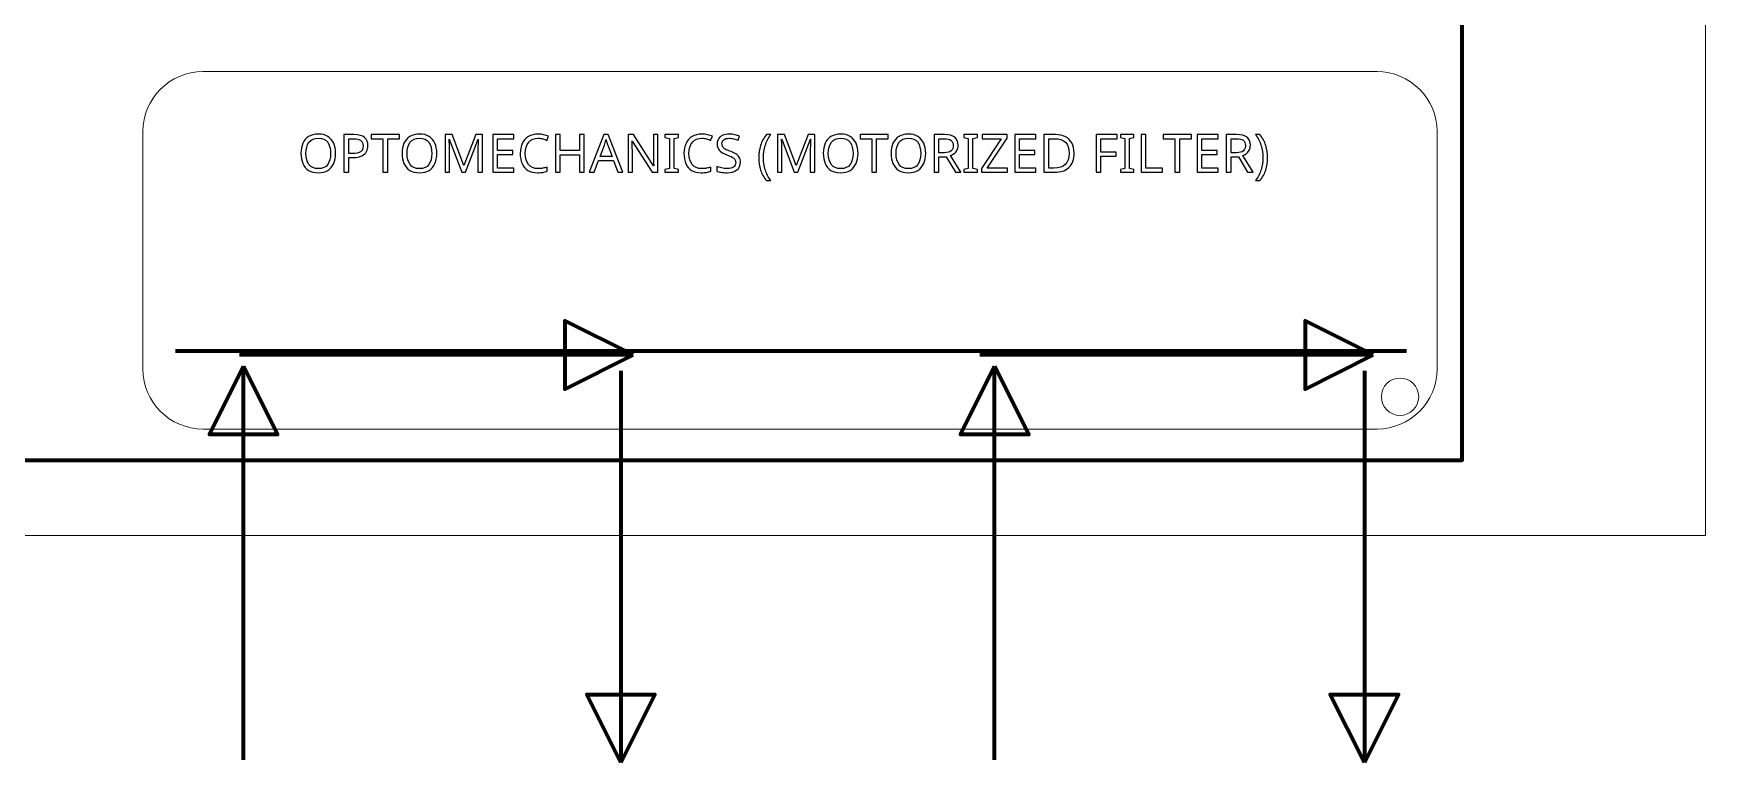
# Model space of a CAD drawing. Header units: inches. Extents: x -6.7 to 20.3, y -5.6 to 12.6.
# Drawn here: x 1.06 to 6.35, y -1.77 to 0.54 of the extents above; entities that cross this region are included whole.
import ezdxf
from ezdxf.lldxf.tags import DXFTag

# ---------------------------------------------------------------- set-up
doc = ezdxf.new("R2010")
doc.units = ezdxf.units.IN
doc.header["$MEASUREMENT"] = 0
doc.layers.add('Layer 1', color=7, linetype='Continuous')
tags = doc.linetypes.add('New Line1', pattern=[1.5, 1, -0.5]).pattern_tags.tags
tags[6:7] = [DXFTag(74, 4), DXFTag(75, 0), DXFTag(340, '0'), DXFTag(46, 1.0), DXFTag(50, 0.0), DXFTag(44, 0.0), DXFTag(45, 0.0)]
tags[4:5] = [DXFTag(74, 4), DXFTag(75, 0), DXFTag(340, '0'), DXFTag(46, 1.0), DXFTag(50, 0.0), DXFTag(44, 0.0), DXFTag(45, 0.0)]

msp = doc.modelspace()

# ---------------------------------------------------------------- linework, layer by layer
at = {"layer": 'Layer 1', "color": 250, "linetype": 'New Line1', "lineweight": 18}
msp.add_lwpolyline([(-6.247, -1.0532), (6.3515, -1.0532), (6.3515, 12.5881), (-6.247, 12.5881), (-6.247, -1.0532)], close=True, dxfattribs=at)
at = {"layer": 'Layer 1', "color": 250, "lineweight": 70}
msp.add_lwpolyline([(-5.4427, -0.8147), (5.5809, -0.8147), (5.5809, 6.6656), (-5.4427, 6.6656), (-5.4427, -0.8147)], close=True, dxfattribs=at)
at = {"layer": 'Layer 1', "color": 250, "lineweight": 18}
msp.add_ellipse((5.384, -0.6139), major_axis=(0, 0.0591), ratio=1, dxfattribs=at)
at = {"layer": 'Layer 1', "color": 144, "lineweight": 9}
for points in [[(5.5809, -0.7163), (5.5809, -0.7163), (5.5809, 7.1162), (5.5809, 7.1162)], [(5.4825, -0.8147), (5.4825, -0.8147), (-6.6871, -0.8147), (-6.6871, -0.8147)]]:
    msp.add_open_spline(points, degree=3, dxfattribs=at)
at = {"layer": 'Layer 1', "color": 145, "lineweight": 18}
msp.add_open_spline([(1.5927, 0.4159), (1.5927, 0.4159), (5.3113, 0.4159), (5.3113, 0.4159), (5.4158, 0.4159), (5.5013, 0.3303), (5.5013, 0.2258), (5.5013, 0.2258), (5.5013, -0.5261), (5.5013, -0.5261), (5.5013, -0.6306), (5.4158, -0.7161), (5.3113, -0.7161), (5.3113, -0.7161), (1.5927, -0.7161), (1.5927, -0.7161), (1.4882, -0.7161), (1.4027, -0.6306), (1.4027, -0.5261), (1.4027, -0.5261), (1.4027, 0.2258), (1.4027, 0.2258), (1.4027, 0.3303), (1.4882, 0.4159), (1.5927, 0.4159)], degree=3, knots=[0, 0, 0, 0, 0.125, 0.125, 0.125, 0.25, 0.25, 0.25, 0.375, 0.375, 0.375, 0.5, 0.5, 0.5, 0.625, 0.625, 0.625, 0.75, 0.75, 0.75, 0.875, 0.875, 0.875, 1, 1, 1, 1], dxfattribs=at)
at = {"layer": 'Layer 1', "color": 250}
for points, knots in [([(2.0133, 0.1569), (2.0133, 0.1446), (2.0113, 0.1338), (2.0071, 0.1247), (2.0029, 0.1155), (1.9968, 0.1083), (1.9887, 0.1032), (1.9806, 0.0981), (1.9705, 0.0956), (1.9585, 0.0956), (1.9462, 0.0956), (1.9359, 0.0981), (1.9278, 0.1032), (1.9196, 0.1083), (1.9135, 0.1155), (1.9095, 0.1247), (1.9055, 0.134), (1.9035, 0.1447), (1.9035, 0.1571), (1.9035, 0.1693), (1.9055, 0.18), (1.9095, 0.1891), (1.9135, 0.1982), (1.9196, 0.2053), (1.9278, 0.2104), (1.9359, 0.2155), (1.9462, 0.2181), (1.9587, 0.2181), (1.9706, 0.2181), (1.9806, 0.2155), (1.9887, 0.2105), (1.9968, 0.2054), (2.0029, 0.1983), (2.0071, 0.1892), (2.0113, 0.18), (2.0133, 0.1692), (2.0133, 0.1569)], [0, 0, 0, 0, 0.083333, 0.083333, 0.083333, 0.166667, 0.166667, 0.166667, 0.25, 0.25, 0.25, 0.333333, 0.333333, 0.333333, 0.416667, 0.416667, 0.416667, 0.5, 0.5, 0.5, 0.583333, 0.583333, 0.583333, 0.666667, 0.666667, 0.666667, 0.75, 0.75, 0.75, 0.833333, 0.833333, 0.833333, 0.916667, 0.916667, 0.916667, 1, 1, 1, 1]), ([(2.0712, 0.2162), (2.0867, 0.2162), (2.0981, 0.2132), (2.1052, 0.2071), (2.1123, 0.201), (2.1158, 0.1923), (2.1158, 0.1812), (2.1158, 0.1747), (2.1144, 0.1685), (2.1114, 0.1628), (2.1085, 0.1571), (2.1035, 0.1525), (2.0966, 0.1489), (2.0896, 0.1453), (2.0802, 0.1436), (2.0683, 0.1436), (2.0683, 0.1436), (2.0547, 0.1436), (2.0547, 0.1436), (2.0547, 0.1436), (2.0547, 0.0972), (2.0547, 0.0972), (2.0547, 0.0972), (2.0397, 0.0972), (2.0397, 0.0972), (2.0397, 0.0972), (2.0397, 0.2162), (2.0397, 0.2162), (2.0397, 0.2162), (2.0712, 0.2162), (2.0712, 0.2162)], [0, 0, 0, 0, 0.1, 0.1, 0.1, 0.2, 0.2, 0.2, 0.3, 0.3, 0.3, 0.4, 0.4, 0.4, 0.5, 0.5, 0.5, 0.6, 0.6, 0.6, 0.7, 0.7, 0.7, 0.8, 0.8, 0.8, 0.9, 0.9, 0.9, 1, 1, 1, 1]), ([(2.1782, 0.0972), (2.1782, 0.0972), (2.1632, 0.0972), (2.1632, 0.0972), (2.1632, 0.0972), (2.1632, 0.2031), (2.1632, 0.2031), (2.1632, 0.2031), (2.126, 0.2031), (2.126, 0.2031), (2.126, 0.2031), (2.126, 0.2162), (2.126, 0.2162), (2.126, 0.2162), (2.2152, 0.2162), (2.2152, 0.2162), (2.2152, 0.2162), (2.2152, 0.2031), (2.2152, 0.2031), (2.2152, 0.2031), (2.1782, 0.2031), (2.1782, 0.2031), (2.1782, 0.2031), (2.1782, 0.0972), (2.1782, 0.0972)], [0, 0, 0, 0, 0.125, 0.125, 0.125, 0.25, 0.25, 0.25, 0.375, 0.375, 0.375, 0.5, 0.5, 0.5, 0.625, 0.625, 0.625, 0.75, 0.75, 0.75, 0.875, 0.875, 0.875, 1, 1, 1, 1]), ([(2.3337, 0.1569), (2.3337, 0.1446), (2.3316, 0.1338), (2.3274, 0.1247), (2.3233, 0.1155), (2.3171, 0.1083), (2.309, 0.1032), (2.3009, 0.0981), (2.2908, 0.0956), (2.2788, 0.0956), (2.2665, 0.0956), (2.2563, 0.0981), (2.2481, 0.1032), (2.2399, 0.1083), (2.2338, 0.1155), (2.2298, 0.1247), (2.2258, 0.134), (2.2238, 0.1447), (2.2238, 0.1571), (2.2238, 0.1693), (2.2258, 0.18), (2.2298, 0.1891), (2.2338, 0.1982), (2.2399, 0.2053), (2.2481, 0.2104), (2.2563, 0.2155), (2.2666, 0.2181), (2.279, 0.2181), (2.2909, 0.2181), (2.3009, 0.2155), (2.309, 0.2105), (2.3171, 0.2054), (2.3233, 0.1983), (2.3274, 0.1892), (2.3316, 0.18), (2.3337, 0.1692), (2.3337, 0.1569)], [0, 0, 0, 0, 0.083333, 0.083333, 0.083333, 0.166667, 0.166667, 0.166667, 0.25, 0.25, 0.25, 0.333333, 0.333333, 0.333333, 0.416667, 0.416667, 0.416667, 0.5, 0.5, 0.5, 0.583333, 0.583333, 0.583333, 0.666667, 0.666667, 0.666667, 0.75, 0.75, 0.75, 0.833333, 0.833333, 0.833333, 0.916667, 0.916667, 0.916667, 1, 1, 1, 1]), ([(2.4125, 0.0972), (2.4125, 0.0972), (2.3733, 0.2016), (2.3733, 0.2016), (2.3733, 0.2016), (2.3727, 0.2016), (2.3727, 0.2016), (2.373, 0.1981), (2.3733, 0.1935), (2.3735, 0.1877), (2.3737, 0.1818), (2.3738, 0.1757), (2.3738, 0.1694), (2.3738, 0.1694), (2.3738, 0.0972), (2.3738, 0.0972), (2.3738, 0.0972), (2.36, 0.0972), (2.36, 0.0972), (2.36, 0.0972), (2.36, 0.2162), (2.36, 0.2162), (2.36, 0.2162), (2.3822, 0.2162), (2.3822, 0.2162), (2.3822, 0.2162), (2.4188, 0.1187), (2.4188, 0.1187), (2.4188, 0.1187), (2.4195, 0.1187), (2.4195, 0.1187), (2.4195, 0.1187), (2.4568, 0.2162), (2.4568, 0.2162), (2.4568, 0.2162), (2.4788, 0.2162), (2.4788, 0.2162), (2.4788, 0.2162), (2.4788, 0.0972), (2.4788, 0.0972), (2.4788, 0.0972), (2.464, 0.0972), (2.464, 0.0972), (2.464, 0.0972), (2.464, 0.1704), (2.464, 0.1704), (2.464, 0.1762), (2.4641, 0.1819), (2.4644, 0.1876), (2.4647, 0.1932), (2.4649, 0.1978), (2.4652, 0.2014), (2.4652, 0.2014), (2.4645, 0.2014), (2.4645, 0.2014), (2.4645, 0.2014), (2.4248, 0.0972), (2.4248, 0.0972), (2.4248, 0.0972), (2.4125, 0.0972), (2.4125, 0.0972)], [0, 0, 0, 0, 0.05, 0.05, 0.05, 0.1, 0.1, 0.1, 0.15, 0.15, 0.15, 0.2, 0.2, 0.2, 0.25, 0.25, 0.25, 0.3, 0.3, 0.3, 0.35, 0.35, 0.35, 0.4, 0.4, 0.4, 0.45, 0.45, 0.45, 0.5, 0.5, 0.5, 0.55, 0.55, 0.55, 0.6, 0.6, 0.6, 0.65, 0.65, 0.65, 0.7, 0.7, 0.7, 0.75, 0.75, 0.75, 0.8, 0.8, 0.8, 0.85, 0.85, 0.85, 0.9, 0.9, 0.9, 0.95, 0.95, 0.95, 1, 1, 1, 1]), ([(2.5777, 0.0972), (2.5777, 0.0972), (2.5112, 0.0972), (2.5112, 0.0972), (2.5112, 0.0972), (2.5112, 0.2162), (2.5112, 0.2162), (2.5112, 0.2162), (2.5777, 0.2162), (2.5777, 0.2162), (2.5777, 0.2162), (2.5777, 0.2031), (2.5777, 0.2031), (2.5777, 0.2031), (2.5262, 0.2031), (2.5262, 0.2031), (2.5262, 0.2031), (2.5262, 0.1659), (2.5262, 0.1659), (2.5262, 0.1659), (2.5747, 0.1659), (2.5747, 0.1659), (2.5747, 0.1659), (2.5747, 0.1529), (2.5747, 0.1529), (2.5747, 0.1529), (2.5262, 0.1529), (2.5262, 0.1529), (2.5262, 0.1529), (2.5262, 0.1104), (2.5262, 0.1104), (2.5262, 0.1104), (2.5777, 0.1104), (2.5777, 0.1104), (2.5777, 0.1104), (2.5777, 0.0972), (2.5777, 0.0972)], [0, 0, 0, 0, 0.083333, 0.083333, 0.083333, 0.166667, 0.166667, 0.166667, 0.25, 0.25, 0.25, 0.333333, 0.333333, 0.333333, 0.416667, 0.416667, 0.416667, 0.5, 0.5, 0.5, 0.583333, 0.583333, 0.583333, 0.666667, 0.666667, 0.666667, 0.75, 0.75, 0.75, 0.833333, 0.833333, 0.833333, 0.916667, 0.916667, 0.916667, 1, 1, 1, 1]), ([(2.6548, 0.2047), (2.6421, 0.2047), (2.632, 0.2005), (2.6247, 0.1919), (2.6173, 0.1833), (2.6137, 0.1716), (2.6137, 0.1567), (2.6137, 0.142), (2.6171, 0.1303), (2.6239, 0.1217), (2.6308, 0.113), (2.641, 0.1087), (2.6547, 0.1087), (2.6599, 0.1087), (2.6648, 0.1092), (2.6695, 0.1101), (2.6742, 0.111), (2.6787, 0.1121), (2.6832, 0.1134), (2.6832, 0.1134), (2.6832, 0.1004), (2.6832, 0.1004), (2.6787, 0.0987), (2.6741, 0.0975), (2.6694, 0.0967), (2.6647, 0.096), (2.6591, 0.0956), (2.6525, 0.0956), (2.6404, 0.0956), (2.6303, 0.0981), (2.6222, 0.1031), (2.6141, 0.1081), (2.608, 0.1152), (2.6039, 0.1244), (2.5999, 0.1336), (2.5978, 0.1445), (2.5978, 0.1569), (2.5978, 0.1689), (2.6, 0.1795), (2.6044, 0.1887), (2.6088, 0.1978), (2.6153, 0.205), (2.6238, 0.2102), (2.6324, 0.2153), (2.6428, 0.2179), (2.655, 0.2179), (2.6676, 0.2179), (2.6785, 0.2156), (2.6878, 0.2109), (2.6878, 0.2109), (2.6818, 0.1982), (2.6818, 0.1982), (2.6782, 0.1999), (2.6741, 0.2014), (2.6696, 0.2027), (2.6651, 0.2041), (2.6602, 0.2047), (2.6548, 0.2047)], [0, 0, 0, 0, 0.052632, 0.052632, 0.052632, 0.105263, 0.105263, 0.105263, 0.157895, 0.157895, 0.157895, 0.210526, 0.210526, 0.210526, 0.263158, 0.263158, 0.263158, 0.315789, 0.315789, 0.315789, 0.368421, 0.368421, 0.368421, 0.421053, 0.421053, 0.421053, 0.473684, 0.473684, 0.473684, 0.526316, 0.526316, 0.526316, 0.578947, 0.578947, 0.578947, 0.631579, 0.631579, 0.631579, 0.684211, 0.684211, 0.684211, 0.736842, 0.736842, 0.736842, 0.789474, 0.789474, 0.789474, 0.842105, 0.842105, 0.842105, 0.894737, 0.894737, 0.894737, 0.947368, 0.947368, 0.947368, 1, 1, 1, 1]), ([(2.8002, 0.0972), (2.8002, 0.0972), (2.7852, 0.0972), (2.7852, 0.0972), (2.7852, 0.0972), (2.7852, 0.1527), (2.7852, 0.1527), (2.7852, 0.1527), (2.7242, 0.1527), (2.7242, 0.1527), (2.7242, 0.1527), (2.7242, 0.0972), (2.7242, 0.0972), (2.7242, 0.0972), (2.7092, 0.0972), (2.7092, 0.0972), (2.7092, 0.0972), (2.7092, 0.2162), (2.7092, 0.2162), (2.7092, 0.2162), (2.7242, 0.2162), (2.7242, 0.2162), (2.7242, 0.2162), (2.7242, 0.1659), (2.7242, 0.1659), (2.7242, 0.1659), (2.7852, 0.1659), (2.7852, 0.1659), (2.7852, 0.1659), (2.7852, 0.2162), (2.7852, 0.2162), (2.7852, 0.2162), (2.8002, 0.2162), (2.8002, 0.2162), (2.8002, 0.2162), (2.8002, 0.0972), (2.8002, 0.0972)], [0, 0, 0, 0, 0.083333, 0.083333, 0.083333, 0.166667, 0.166667, 0.166667, 0.25, 0.25, 0.25, 0.333333, 0.333333, 0.333333, 0.416667, 0.416667, 0.416667, 0.5, 0.5, 0.5, 0.583333, 0.583333, 0.583333, 0.666667, 0.666667, 0.666667, 0.75, 0.75, 0.75, 0.833333, 0.833333, 0.833333, 0.916667, 0.916667, 0.916667, 1, 1, 1, 1]), ([(2.9073, 0.0972), (2.9073, 0.0972), (2.893, 0.1341), (2.893, 0.1341), (2.893, 0.1341), (2.8458, 0.1341), (2.8458, 0.1341), (2.8458, 0.1341), (2.8317, 0.0972), (2.8317, 0.0972), (2.8317, 0.0972), (2.8165, 0.0972), (2.8165, 0.0972), (2.8165, 0.0972), (2.863, 0.2167), (2.863, 0.2167), (2.863, 0.2167), (2.8765, 0.2167), (2.8765, 0.2167), (2.8765, 0.2167), (2.9228, 0.0972), (2.9228, 0.0972), (2.9228, 0.0972), (2.9073, 0.0972), (2.9073, 0.0972)], [0, 0, 0, 0, 0.125, 0.125, 0.125, 0.25, 0.25, 0.25, 0.375, 0.375, 0.375, 0.5, 0.5, 0.5, 0.625, 0.625, 0.625, 0.75, 0.75, 0.75, 0.875, 0.875, 0.875, 1, 1, 1, 1]), ([(3.0335, 0.0972), (3.0335, 0.0972), (3.016, 0.0972), (3.016, 0.0972), (3.016, 0.0972), (2.9523, 0.1961), (2.9523, 0.1961), (2.9523, 0.1961), (2.9517, 0.1961), (2.9517, 0.1961), (2.9519, 0.1922), (2.9522, 0.1873), (2.9525, 0.1816), (2.9528, 0.1758), (2.953, 0.1698), (2.953, 0.1637), (2.953, 0.1637), (2.953, 0.0972), (2.953, 0.0972), (2.953, 0.0972), (2.9392, 0.0972), (2.9392, 0.0972), (2.9392, 0.0972), (2.9392, 0.2162), (2.9392, 0.2162), (2.9392, 0.2162), (2.9565, 0.2162), (2.9565, 0.2162), (2.9565, 0.2162), (3.02, 0.1177), (3.02, 0.1177), (3.02, 0.1177), (3.0207, 0.1177), (3.0207, 0.1177), (3.0206, 0.1195), (3.0204, 0.1222), (3.0202, 0.1257), (3.0201, 0.1293), (3.0199, 0.1332), (3.0197, 0.1374), (3.0196, 0.1416), (3.0195, 0.1455), (3.0195, 0.1491), (3.0195, 0.1491), (3.0195, 0.2162), (3.0195, 0.2162), (3.0195, 0.2162), (3.0335, 0.2162), (3.0335, 0.2162), (3.0335, 0.2162), (3.0335, 0.0972), (3.0335, 0.0972)], [0, 0, 0, 0, 0.058824, 0.058824, 0.058824, 0.117647, 0.117647, 0.117647, 0.176471, 0.176471, 0.176471, 0.235294, 0.235294, 0.235294, 0.294118, 0.294118, 0.294118, 0.352941, 0.352941, 0.352941, 0.411765, 0.411765, 0.411765, 0.470588, 0.470588, 0.470588, 0.529412, 0.529412, 0.529412, 0.588235, 0.588235, 0.588235, 0.647059, 0.647059, 0.647059, 0.705882, 0.705882, 0.705882, 0.764706, 0.764706, 0.764706, 0.823529, 0.823529, 0.823529, 0.882353, 0.882353, 0.882353, 0.941176, 0.941176, 0.941176, 1, 1, 1, 1]), ([(3.0993, 0.0972), (3.0993, 0.0972), (3.0563, 0.0972), (3.0563, 0.0972), (3.0563, 0.0972), (3.0563, 0.1059), (3.0563, 0.1059), (3.0563, 0.1059), (3.0703, 0.1091), (3.0703, 0.1091), (3.0703, 0.1091), (3.0703, 0.2042), (3.0703, 0.2042), (3.0703, 0.2042), (3.0563, 0.2076), (3.0563, 0.2076), (3.0563, 0.2076), (3.0563, 0.2162), (3.0563, 0.2162), (3.0563, 0.2162), (3.0993, 0.2162), (3.0993, 0.2162), (3.0993, 0.2162), (3.0993, 0.2076), (3.0993, 0.2076), (3.0993, 0.2076), (3.0853, 0.2042), (3.0853, 0.2042), (3.0853, 0.2042), (3.0853, 0.1091), (3.0853, 0.1091), (3.0853, 0.1091), (3.0993, 0.1059), (3.0993, 0.1059), (3.0993, 0.1059), (3.0993, 0.0972), (3.0993, 0.0972)], [0, 0, 0, 0, 0.083333, 0.083333, 0.083333, 0.166667, 0.166667, 0.166667, 0.25, 0.25, 0.25, 0.333333, 0.333333, 0.333333, 0.416667, 0.416667, 0.416667, 0.5, 0.5, 0.5, 0.583333, 0.583333, 0.583333, 0.666667, 0.666667, 0.666667, 0.75, 0.75, 0.75, 0.833333, 0.833333, 0.833333, 0.916667, 0.916667, 0.916667, 1, 1, 1, 1]), ([(3.1733, 0.2047), (3.1606, 0.2047), (3.1505, 0.2005), (3.1432, 0.1919), (3.1358, 0.1833), (3.1322, 0.1716), (3.1322, 0.1567), (3.1322, 0.142), (3.1356, 0.1303), (3.1424, 0.1217), (3.1492, 0.113), (3.1595, 0.1087), (3.1732, 0.1087), (3.1784, 0.1087), (3.1833, 0.1092), (3.188, 0.1101), (3.1927, 0.111), (3.1972, 0.1121), (3.2017, 0.1134), (3.2017, 0.1134), (3.2017, 0.1004), (3.2017, 0.1004), (3.1972, 0.0987), (3.1926, 0.0975), (3.1879, 0.0967), (3.1832, 0.096), (3.1776, 0.0956), (3.171, 0.0956), (3.1589, 0.0956), (3.1488, 0.0981), (3.1407, 0.1031), (3.1326, 0.1081), (3.1265, 0.1152), (3.1224, 0.1244), (3.1184, 0.1336), (3.1163, 0.1445), (3.1163, 0.1569), (3.1163, 0.1689), (3.1185, 0.1795), (3.1229, 0.1887), (3.1273, 0.1978), (3.1338, 0.205), (3.1423, 0.2102), (3.1509, 0.2153), (3.1613, 0.2179), (3.1735, 0.2179), (3.1861, 0.2179), (3.197, 0.2156), (3.2063, 0.2109), (3.2063, 0.2109), (3.2003, 0.1982), (3.2003, 0.1982), (3.1967, 0.1999), (3.1926, 0.2014), (3.1881, 0.2027), (3.1836, 0.2041), (3.1787, 0.2047), (3.1733, 0.2047)], [0, 0, 0, 0, 0.052632, 0.052632, 0.052632, 0.105263, 0.105263, 0.105263, 0.157895, 0.157895, 0.157895, 0.210526, 0.210526, 0.210526, 0.263158, 0.263158, 0.263158, 0.315789, 0.315789, 0.315789, 0.368421, 0.368421, 0.368421, 0.421053, 0.421053, 0.421053, 0.473684, 0.473684, 0.473684, 0.526316, 0.526316, 0.526316, 0.578947, 0.578947, 0.578947, 0.631579, 0.631579, 0.631579, 0.684211, 0.684211, 0.684211, 0.736842, 0.736842, 0.736842, 0.789474, 0.789474, 0.789474, 0.842105, 0.842105, 0.842105, 0.894737, 0.894737, 0.894737, 0.947368, 0.947368, 0.947368, 1, 1, 1, 1]), ([(3.2952, 0.1291), (3.2952, 0.1185), (3.2913, 0.1103), (3.2837, 0.1044), (3.276, 0.0985), (3.2657, 0.0956), (3.2527, 0.0956), (3.246, 0.0956), (3.2398, 0.0961), (3.2342, 0.0971), (3.2285, 0.0981), (3.2238, 0.0995), (3.22, 0.1012), (3.22, 0.1012), (3.22, 0.1156), (3.22, 0.1156), (3.224, 0.1138), (3.229, 0.1122), (3.2349, 0.1107), (3.2409, 0.1093), (3.247, 0.1086), (3.2533, 0.1086), (3.2622, 0.1086), (3.2689, 0.1103), (3.2734, 0.1137), (3.2779, 0.1172), (3.2802, 0.1218), (3.2802, 0.1277), (3.2802, 0.1316), (3.2793, 0.1349), (3.2777, 0.1376), (3.276, 0.1402), (3.2731, 0.1427), (3.2691, 0.145), (3.265, 0.1473), (3.2594, 0.1497), (3.2522, 0.1522), (3.2421, 0.1559), (3.2344, 0.1604), (3.2292, 0.1657), (3.2241, 0.1711), (3.2215, 0.1783), (3.2215, 0.1876), (3.2215, 0.1939), (3.2231, 0.1993), (3.2263, 0.2038), (3.2296, 0.2083), (3.234, 0.2118), (3.2397, 0.2142), (3.2455, 0.2167), (3.2521, 0.2179), (3.2595, 0.2179), (3.2661, 0.2179), (3.2721, 0.2173), (3.2775, 0.2161), (3.2829, 0.2148), (3.2879, 0.2132), (3.2923, 0.2112), (3.2923, 0.2112), (3.2877, 0.1984), (3.2877, 0.1984), (3.2836, 0.2002), (3.2791, 0.2017), (3.2742, 0.2029), (3.2694, 0.2041), (3.2644, 0.2047), (3.2592, 0.2047), (3.2517, 0.2047), (3.2461, 0.2032), (3.2423, 0.2), (3.2386, 0.1968), (3.2367, 0.1926), (3.2367, 0.1874), (3.2367, 0.1834), (3.2375, 0.1801), (3.2392, 0.1774), (3.2408, 0.1747), (3.2436, 0.1723), (3.2473, 0.1702), (3.2511, 0.1681), (3.2562, 0.1658), (3.2627, 0.1634), (3.2697, 0.1608), (3.2756, 0.1581), (3.2804, 0.1552), (3.2852, 0.1522), (3.2889, 0.1487), (3.2914, 0.1446), (3.2939, 0.1405), (3.2952, 0.1353), (3.2952, 0.1291)], [0, 0, 0, 0, 0.033333, 0.033333, 0.033333, 0.066667, 0.066667, 0.066667, 0.1, 0.1, 0.1, 0.133333, 0.133333, 0.133333, 0.166667, 0.166667, 0.166667, 0.2, 0.2, 0.2, 0.233333, 0.233333, 0.233333, 0.266667, 0.266667, 0.266667, 0.3, 0.3, 0.3, 0.333333, 0.333333, 0.333333, 0.366667, 0.366667, 0.366667, 0.4, 0.4, 0.4, 0.433333, 0.433333, 0.433333, 0.466667, 0.466667, 0.466667, 0.5, 0.5, 0.5, 0.533333, 0.533333, 0.533333, 0.566667, 0.566667, 0.566667, 0.6, 0.6, 0.6, 0.633333, 0.633333, 0.633333, 0.666667, 0.666667, 0.666667, 0.7, 0.7, 0.7, 0.733333, 0.733333, 0.733333, 0.766667, 0.766667, 0.766667, 0.8, 0.8, 0.8, 0.833333, 0.833333, 0.833333, 0.866667, 0.866667, 0.866667, 0.9, 0.9, 0.9, 0.933333, 0.933333, 0.933333, 0.966667, 0.966667, 0.966667, 1, 1, 1, 1]), ([(3.353, 0.1429), (3.353, 0.1565), (3.355, 0.1695), (3.3589, 0.1822), (3.3629, 0.1948), (3.3691, 0.2061), (3.3775, 0.2162), (3.3775, 0.2162), (3.3913, 0.2162), (3.3913, 0.2162), (3.3836, 0.2058), (3.3777, 0.1943), (3.3737, 0.1817), (3.3698, 0.1692), (3.3678, 0.1563), (3.3678, 0.1431), (3.3678, 0.1302), (3.3698, 0.1175), (3.3737, 0.1052), (3.3777, 0.0928), (3.3835, 0.0813), (3.3912, 0.0709), (3.3912, 0.0709), (3.3775, 0.0709), (3.3775, 0.0709), (3.3691, 0.0807), (3.3629, 0.0918), (3.3589, 0.1042), (3.355, 0.1165), (3.353, 0.1295), (3.353, 0.1429)], [0, 0, 0, 0, 0.1, 0.1, 0.1, 0.2, 0.2, 0.2, 0.3, 0.3, 0.3, 0.4, 0.4, 0.4, 0.5, 0.5, 0.5, 0.6, 0.6, 0.6, 0.7, 0.7, 0.7, 0.8, 0.8, 0.8, 0.9, 0.9, 0.9, 1, 1, 1, 1]), ([(3.465, 0.0972), (3.465, 0.0972), (3.4258, 0.2016), (3.4258, 0.2016), (3.4258, 0.2016), (3.4252, 0.2016), (3.4252, 0.2016), (3.4255, 0.1981), (3.4258, 0.1935), (3.426, 0.1877), (3.4262, 0.1818), (3.4263, 0.1757), (3.4263, 0.1694), (3.4263, 0.1694), (3.4263, 0.0972), (3.4263, 0.0972), (3.4263, 0.0972), (3.4125, 0.0972), (3.4125, 0.0972), (3.4125, 0.0972), (3.4125, 0.2162), (3.4125, 0.2162), (3.4125, 0.2162), (3.4347, 0.2162), (3.4347, 0.2162), (3.4347, 0.2162), (3.4713, 0.1187), (3.4713, 0.1187), (3.4713, 0.1187), (3.472, 0.1187), (3.472, 0.1187), (3.472, 0.1187), (3.5093, 0.2162), (3.5093, 0.2162), (3.5093, 0.2162), (3.5313, 0.2162), (3.5313, 0.2162), (3.5313, 0.2162), (3.5313, 0.0972), (3.5313, 0.0972), (3.5313, 0.0972), (3.5165, 0.0972), (3.5165, 0.0972), (3.5165, 0.0972), (3.5165, 0.1704), (3.5165, 0.1704), (3.5165, 0.1762), (3.5166, 0.1819), (3.5169, 0.1876), (3.5172, 0.1932), (3.5174, 0.1978), (3.5177, 0.2014), (3.5177, 0.2014), (3.517, 0.2014), (3.517, 0.2014), (3.517, 0.2014), (3.4773, 0.0972), (3.4773, 0.0972), (3.4773, 0.0972), (3.465, 0.0972), (3.465, 0.0972)], [0, 0, 0, 0, 0.05, 0.05, 0.05, 0.1, 0.1, 0.1, 0.15, 0.15, 0.15, 0.2, 0.2, 0.2, 0.25, 0.25, 0.25, 0.3, 0.3, 0.3, 0.35, 0.35, 0.35, 0.4, 0.4, 0.4, 0.45, 0.45, 0.45, 0.5, 0.5, 0.5, 0.55, 0.55, 0.55, 0.6, 0.6, 0.6, 0.65, 0.65, 0.65, 0.7, 0.7, 0.7, 0.75, 0.75, 0.75, 0.8, 0.8, 0.8, 0.85, 0.85, 0.85, 0.9, 0.9, 0.9, 0.95, 0.95, 0.95, 1, 1, 1, 1]), ([(3.6675, 0.1569), (3.6675, 0.1446), (3.6654, 0.1338), (3.6612, 0.1247), (3.6571, 0.1155), (3.6509, 0.1083), (3.6428, 0.1032), (3.6347, 0.0981), (3.6247, 0.0956), (3.6127, 0.0956), (3.6003, 0.0956), (3.5901, 0.0981), (3.5819, 0.1032), (3.5737, 0.1083), (3.5677, 0.1155), (3.5637, 0.1247), (3.5597, 0.134), (3.5577, 0.1447), (3.5577, 0.1571), (3.5577, 0.1693), (3.5597, 0.18), (3.5637, 0.1891), (3.5677, 0.1982), (3.5737, 0.2053), (3.5819, 0.2104), (3.5901, 0.2155), (3.6004, 0.2181), (3.6128, 0.2181), (3.6247, 0.2181), (3.6347, 0.2155), (3.6428, 0.2105), (3.6509, 0.2054), (3.6571, 0.1983), (3.6612, 0.1892), (3.6654, 0.18), (3.6675, 0.1692), (3.6675, 0.1569)], [0, 0, 0, 0, 0.083333, 0.083333, 0.083333, 0.166667, 0.166667, 0.166667, 0.25, 0.25, 0.25, 0.333333, 0.333333, 0.333333, 0.416667, 0.416667, 0.416667, 0.5, 0.5, 0.5, 0.583333, 0.583333, 0.583333, 0.666667, 0.666667, 0.666667, 0.75, 0.75, 0.75, 0.833333, 0.833333, 0.833333, 0.916667, 0.916667, 0.916667, 1, 1, 1, 1]), ([(3.7265, 0.0972), (3.7265, 0.0972), (3.7115, 0.0972), (3.7115, 0.0972), (3.7115, 0.0972), (3.7115, 0.2031), (3.7115, 0.2031), (3.7115, 0.2031), (3.6743, 0.2031), (3.6743, 0.2031), (3.6743, 0.2031), (3.6743, 0.2162), (3.6743, 0.2162), (3.6743, 0.2162), (3.7635, 0.2162), (3.7635, 0.2162), (3.7635, 0.2162), (3.7635, 0.2031), (3.7635, 0.2031), (3.7635, 0.2031), (3.7265, 0.2031), (3.7265, 0.2031), (3.7265, 0.2031), (3.7265, 0.0972), (3.7265, 0.0972)], [0, 0, 0, 0, 0.125, 0.125, 0.125, 0.25, 0.25, 0.25, 0.375, 0.375, 0.375, 0.5, 0.5, 0.5, 0.625, 0.625, 0.625, 0.75, 0.75, 0.75, 0.875, 0.875, 0.875, 1, 1, 1, 1]), ([(3.882, 0.1569), (3.882, 0.1446), (3.8799, 0.1338), (3.8757, 0.1247), (3.8716, 0.1155), (3.8654, 0.1083), (3.8573, 0.1032), (3.8492, 0.0981), (3.8392, 0.0956), (3.8272, 0.0956), (3.8148, 0.0956), (3.8046, 0.0981), (3.7964, 0.1032), (3.7882, 0.1083), (3.7822, 0.1155), (3.7782, 0.1247), (3.7742, 0.134), (3.7722, 0.1447), (3.7722, 0.1571), (3.7722, 0.1693), (3.7742, 0.18), (3.7782, 0.1891), (3.7822, 0.1982), (3.7882, 0.2053), (3.7964, 0.2104), (3.8046, 0.2155), (3.8149, 0.2181), (3.8273, 0.2181), (3.8392, 0.2181), (3.8492, 0.2155), (3.8573, 0.2105), (3.8654, 0.2054), (3.8716, 0.1983), (3.8757, 0.1892), (3.8799, 0.18), (3.882, 0.1692), (3.882, 0.1569)], [0, 0, 0, 0, 0.083333, 0.083333, 0.083333, 0.166667, 0.166667, 0.166667, 0.25, 0.25, 0.25, 0.333333, 0.333333, 0.333333, 0.416667, 0.416667, 0.416667, 0.5, 0.5, 0.5, 0.583333, 0.583333, 0.583333, 0.666667, 0.666667, 0.666667, 0.75, 0.75, 0.75, 0.833333, 0.833333, 0.833333, 0.916667, 0.916667, 0.916667, 1, 1, 1, 1]), ([(3.9412, 0.2162), (3.9559, 0.2162), (3.9669, 0.2134), (3.9739, 0.2078), (3.981, 0.2022), (3.9845, 0.1937), (3.9845, 0.1824), (3.9845, 0.1761), (3.9833, 0.1708), (3.981, 0.1666), (3.9787, 0.1623), (3.9757, 0.159), (3.9721, 0.1565), (3.9685, 0.154), (3.9647, 0.152), (3.9607, 0.1506), (3.9607, 0.1506), (3.9933, 0.0972), (3.9933, 0.0972), (3.9933, 0.0972), (3.9758, 0.0972), (3.9758, 0.0972), (3.9758, 0.0972), (3.947, 0.1464), (3.947, 0.1464), (3.947, 0.1464), (3.9233, 0.1464), (3.9233, 0.1464), (3.9233, 0.1464), (3.9233, 0.0972), (3.9233, 0.0972), (3.9233, 0.0972), (3.9083, 0.0972), (3.9083, 0.0972), (3.9083, 0.0972), (3.9083, 0.2162), (3.9083, 0.2162), (3.9083, 0.2162), (3.9412, 0.2162), (3.9412, 0.2162)], [0, 0, 0, 0, 0.076923, 0.076923, 0.076923, 0.153846, 0.153846, 0.153846, 0.230769, 0.230769, 0.230769, 0.307692, 0.307692, 0.307692, 0.384615, 0.384615, 0.384615, 0.461538, 0.461538, 0.461538, 0.538462, 0.538462, 0.538462, 0.615385, 0.615385, 0.615385, 0.692308, 0.692308, 0.692308, 0.769231, 0.769231, 0.769231, 0.846154, 0.846154, 0.846154, 0.923077, 0.923077, 0.923077, 1, 1, 1, 1]), ([(4.0455, 0.0972), (4.0455, 0.0972), (4.0025, 0.0972), (4.0025, 0.0972), (4.0025, 0.0972), (4.0025, 0.1059), (4.0025, 0.1059), (4.0025, 0.1059), (4.0165, 0.1091), (4.0165, 0.1091), (4.0165, 0.1091), (4.0165, 0.2042), (4.0165, 0.2042), (4.0165, 0.2042), (4.0025, 0.2076), (4.0025, 0.2076), (4.0025, 0.2076), (4.0025, 0.2162), (4.0025, 0.2162), (4.0025, 0.2162), (4.0455, 0.2162), (4.0455, 0.2162), (4.0455, 0.2162), (4.0455, 0.2076), (4.0455, 0.2076), (4.0455, 0.2076), (4.0315, 0.2042), (4.0315, 0.2042), (4.0315, 0.2042), (4.0315, 0.1091), (4.0315, 0.1091), (4.0315, 0.1091), (4.0455, 0.1059), (4.0455, 0.1059), (4.0455, 0.1059), (4.0455, 0.0972), (4.0455, 0.0972)], [0, 0, 0, 0, 0.083333, 0.083333, 0.083333, 0.166667, 0.166667, 0.166667, 0.25, 0.25, 0.25, 0.333333, 0.333333, 0.333333, 0.416667, 0.416667, 0.416667, 0.5, 0.5, 0.5, 0.583333, 0.583333, 0.583333, 0.666667, 0.666667, 0.666667, 0.75, 0.75, 0.75, 0.833333, 0.833333, 0.833333, 0.916667, 0.916667, 0.916667, 1, 1, 1, 1]), ([(4.1412, 0.0972), (4.1412, 0.0972), (4.0587, 0.0972), (4.0587, 0.0972), (4.0587, 0.0972), (4.0587, 0.1086), (4.0587, 0.1086), (4.0587, 0.1086), (4.1213, 0.2029), (4.1213, 0.2029), (4.1213, 0.2029), (4.0607, 0.2029), (4.0607, 0.2029), (4.0607, 0.2029), (4.0607, 0.2162), (4.0607, 0.2162), (4.0607, 0.2162), (4.1395, 0.2162), (4.1395, 0.2162), (4.1395, 0.2162), (4.1395, 0.2049), (4.1395, 0.2049), (4.1395, 0.2049), (4.0768, 0.1106), (4.0768, 0.1106), (4.0768, 0.1106), (4.1412, 0.1106), (4.1412, 0.1106), (4.1412, 0.1106), (4.1412, 0.0972), (4.1412, 0.0972)], [0, 0, 0, 0, 0.1, 0.1, 0.1, 0.2, 0.2, 0.2, 0.3, 0.3, 0.3, 0.4, 0.4, 0.4, 0.5, 0.5, 0.5, 0.6, 0.6, 0.6, 0.7, 0.7, 0.7, 0.8, 0.8, 0.8, 0.9, 0.9, 0.9, 1, 1, 1, 1]), ([(4.2303, 0.0972), (4.2303, 0.0972), (4.1638, 0.0972), (4.1638, 0.0972), (4.1638, 0.0972), (4.1638, 0.2162), (4.1638, 0.2162), (4.1638, 0.2162), (4.2303, 0.2162), (4.2303, 0.2162), (4.2303, 0.2162), (4.2303, 0.2031), (4.2303, 0.2031), (4.2303, 0.2031), (4.1788, 0.2031), (4.1788, 0.2031), (4.1788, 0.2031), (4.1788, 0.1659), (4.1788, 0.1659), (4.1788, 0.1659), (4.2273, 0.1659), (4.2273, 0.1659), (4.2273, 0.1659), (4.2273, 0.1529), (4.2273, 0.1529), (4.2273, 0.1529), (4.1788, 0.1529), (4.1788, 0.1529), (4.1788, 0.1529), (4.1788, 0.1104), (4.1788, 0.1104), (4.1788, 0.1104), (4.2303, 0.1104), (4.2303, 0.1104), (4.2303, 0.1104), (4.2303, 0.0972), (4.2303, 0.0972)], [0, 0, 0, 0, 0.083333, 0.083333, 0.083333, 0.166667, 0.166667, 0.166667, 0.25, 0.25, 0.25, 0.333333, 0.333333, 0.333333, 0.416667, 0.416667, 0.416667, 0.5, 0.5, 0.5, 0.583333, 0.583333, 0.583333, 0.666667, 0.666667, 0.666667, 0.75, 0.75, 0.75, 0.833333, 0.833333, 0.833333, 0.916667, 0.916667, 0.916667, 1, 1, 1, 1]), ([(4.3518, 0.1579), (4.3518, 0.1378), (4.3463, 0.1227), (4.3354, 0.1125), (4.3245, 0.1023), (4.3092, 0.0972), (4.2897, 0.0972), (4.2897, 0.0972), (4.2565, 0.0972), (4.2565, 0.0972), (4.2565, 0.0972), (4.2565, 0.2162), (4.2565, 0.2162), (4.2565, 0.2162), (4.2932, 0.2162), (4.2932, 0.2162), (4.3052, 0.2162), (4.3155, 0.214), (4.3243, 0.2096), (4.3331, 0.2051), (4.3399, 0.1986), (4.3446, 0.19), (4.3494, 0.1814), (4.3518, 0.1707), (4.3518, 0.1579)], [0, 0, 0, 0, 0.125, 0.125, 0.125, 0.25, 0.25, 0.25, 0.375, 0.375, 0.375, 0.5, 0.5, 0.5, 0.625, 0.625, 0.625, 0.75, 0.75, 0.75, 0.875, 0.875, 0.875, 1, 1, 1, 1]), ([(4.4365, 0.0972), (4.4365, 0.0972), (4.4215, 0.0972), (4.4215, 0.0972), (4.4215, 0.0972), (4.4215, 0.2162), (4.4215, 0.2162), (4.4215, 0.2162), (4.488, 0.2162), (4.488, 0.2162), (4.488, 0.2162), (4.488, 0.2031), (4.488, 0.2031), (4.488, 0.2031), (4.4365, 0.2031), (4.4365, 0.2031), (4.4365, 0.2031), (4.4365, 0.1609), (4.4365, 0.1609), (4.4365, 0.1609), (4.4848, 0.1609), (4.4848, 0.1609), (4.4848, 0.1609), (4.4848, 0.1477), (4.4848, 0.1477), (4.4848, 0.1477), (4.4365, 0.1477), (4.4365, 0.1477), (4.4365, 0.1477), (4.4365, 0.0972), (4.4365, 0.0972)], [0, 0, 0, 0, 0.1, 0.1, 0.1, 0.2, 0.2, 0.2, 0.3, 0.3, 0.3, 0.4, 0.4, 0.4, 0.5, 0.5, 0.5, 0.6, 0.6, 0.6, 0.7, 0.7, 0.7, 0.8, 0.8, 0.8, 0.9, 0.9, 0.9, 1, 1, 1, 1]), ([(4.5415, 0.0972), (4.5415, 0.0972), (4.4985, 0.0972), (4.4985, 0.0972), (4.4985, 0.0972), (4.4985, 0.1059), (4.4985, 0.1059), (4.4985, 0.1059), (4.5125, 0.1091), (4.5125, 0.1091), (4.5125, 0.1091), (4.5125, 0.2042), (4.5125, 0.2042), (4.5125, 0.2042), (4.4985, 0.2076), (4.4985, 0.2076), (4.4985, 0.2076), (4.4985, 0.2162), (4.4985, 0.2162), (4.4985, 0.2162), (4.5415, 0.2162), (4.5415, 0.2162), (4.5415, 0.2162), (4.5415, 0.2076), (4.5415, 0.2076), (4.5415, 0.2076), (4.5275, 0.2042), (4.5275, 0.2042), (4.5275, 0.2042), (4.5275, 0.1091), (4.5275, 0.1091), (4.5275, 0.1091), (4.5415, 0.1059), (4.5415, 0.1059), (4.5415, 0.1059), (4.5415, 0.0972), (4.5415, 0.0972)], [0, 0, 0, 0, 0.083333, 0.083333, 0.083333, 0.166667, 0.166667, 0.166667, 0.25, 0.25, 0.25, 0.333333, 0.333333, 0.333333, 0.416667, 0.416667, 0.416667, 0.5, 0.5, 0.5, 0.583333, 0.583333, 0.583333, 0.666667, 0.666667, 0.666667, 0.75, 0.75, 0.75, 0.833333, 0.833333, 0.833333, 0.916667, 0.916667, 0.916667, 1, 1, 1, 1]), ([(4.5645, 0.0972), (4.5645, 0.0972), (4.5645, 0.2162), (4.5645, 0.2162), (4.5645, 0.2162), (4.5795, 0.2162), (4.5795, 0.2162), (4.5795, 0.2162), (4.5795, 0.1106), (4.5795, 0.1106), (4.5795, 0.1106), (4.6315, 0.1106), (4.6315, 0.1106), (4.6315, 0.1106), (4.6315, 0.0972), (4.6315, 0.0972), (4.6315, 0.0972), (4.5645, 0.0972), (4.5645, 0.0972)], [0, 0, 0, 0, 0.166667, 0.166667, 0.166667, 0.333333, 0.333333, 0.333333, 0.5, 0.5, 0.5, 0.666667, 0.666667, 0.666667, 0.833333, 0.833333, 0.833333, 1, 1, 1, 1]), ([(4.6862, 0.0972), (4.6862, 0.0972), (4.6712, 0.0972), (4.6712, 0.0972), (4.6712, 0.0972), (4.6712, 0.2031), (4.6712, 0.2031), (4.6712, 0.2031), (4.634, 0.2031), (4.634, 0.2031), (4.634, 0.2031), (4.634, 0.2162), (4.634, 0.2162), (4.634, 0.2162), (4.7231, 0.2162), (4.7231, 0.2162), (4.7231, 0.2162), (4.7231, 0.2031), (4.7231, 0.2031), (4.7231, 0.2031), (4.6862, 0.2031), (4.6862, 0.2031), (4.6862, 0.2031), (4.6862, 0.0972), (4.6862, 0.0972)], [0, 0, 0, 0, 0.125, 0.125, 0.125, 0.25, 0.25, 0.25, 0.375, 0.375, 0.375, 0.5, 0.5, 0.5, 0.625, 0.625, 0.625, 0.75, 0.75, 0.75, 0.875, 0.875, 0.875, 1, 1, 1, 1]), ([(4.8076, 0.0972), (4.8076, 0.0972), (4.7411, 0.0972), (4.7411, 0.0972), (4.7411, 0.0972), (4.7411, 0.2162), (4.7411, 0.2162), (4.7411, 0.2162), (4.8076, 0.2162), (4.8076, 0.2162), (4.8076, 0.2162), (4.8076, 0.2031), (4.8076, 0.2031), (4.8076, 0.2031), (4.7561, 0.2031), (4.7561, 0.2031), (4.7561, 0.2031), (4.7561, 0.1659), (4.7561, 0.1659), (4.7561, 0.1659), (4.8046, 0.1659), (4.8046, 0.1659), (4.8046, 0.1659), (4.8046, 0.1529), (4.8046, 0.1529), (4.8046, 0.1529), (4.7561, 0.1529), (4.7561, 0.1529), (4.7561, 0.1529), (4.7561, 0.1104), (4.7561, 0.1104), (4.7561, 0.1104), (4.8076, 0.1104), (4.8076, 0.1104), (4.8076, 0.1104), (4.8076, 0.0972), (4.8076, 0.0972)], [0, 0, 0, 0, 0.083333, 0.083333, 0.083333, 0.166667, 0.166667, 0.166667, 0.25, 0.25, 0.25, 0.333333, 0.333333, 0.333333, 0.416667, 0.416667, 0.416667, 0.5, 0.5, 0.5, 0.583333, 0.583333, 0.583333, 0.666667, 0.666667, 0.666667, 0.75, 0.75, 0.75, 0.833333, 0.833333, 0.833333, 0.916667, 0.916667, 0.916667, 1, 1, 1, 1]), ([(4.8666, 0.2162), (4.8814, 0.2162), (4.8923, 0.2134), (4.8994, 0.2078), (4.9065, 0.2022), (4.91, 0.1937), (4.91, 0.1824), (4.91, 0.1761), (4.9088, 0.1708), (4.9065, 0.1666), (4.9041, 0.1623), (4.9012, 0.159), (4.8976, 0.1565), (4.894, 0.154), (4.8901, 0.152), (4.8861, 0.1506), (4.8861, 0.1506), (4.9188, 0.0972), (4.9188, 0.0972), (4.9188, 0.0972), (4.9013, 0.0972), (4.9013, 0.0972), (4.9013, 0.0972), (4.8725, 0.1464), (4.8725, 0.1464), (4.8725, 0.1464), (4.8488, 0.1464), (4.8488, 0.1464), (4.8488, 0.1464), (4.8488, 0.0972), (4.8488, 0.0972), (4.8488, 0.0972), (4.8338, 0.0972), (4.8338, 0.0972), (4.8338, 0.0972), (4.8338, 0.2162), (4.8338, 0.2162), (4.8338, 0.2162), (4.8666, 0.2162), (4.8666, 0.2162)], [0, 0, 0, 0, 0.076923, 0.076923, 0.076923, 0.153846, 0.153846, 0.153846, 0.230769, 0.230769, 0.230769, 0.307692, 0.307692, 0.307692, 0.384615, 0.384615, 0.384615, 0.461538, 0.461538, 0.461538, 0.538462, 0.538462, 0.538462, 0.615385, 0.615385, 0.615385, 0.692308, 0.692308, 0.692308, 0.769231, 0.769231, 0.769231, 0.846154, 0.846154, 0.846154, 0.923077, 0.923077, 0.923077, 1, 1, 1, 1]), ([(4.9646, 0.1429), (4.9646, 0.1295), (4.9627, 0.1165), (4.9587, 0.1042), (4.9548, 0.0918), (4.9486, 0.0807), (4.9401, 0.0709), (4.9401, 0.0709), (4.9265, 0.0709), (4.9265, 0.0709), (4.9341, 0.0813), (4.94, 0.0928), (4.9439, 0.1052), (4.9478, 0.1175), (4.9498, 0.1302), (4.9498, 0.1431), (4.9498, 0.1563), (4.9478, 0.1692), (4.9439, 0.1817), (4.94, 0.1943), (4.9341, 0.2058), (4.9263, 0.2162), (4.9263, 0.2162), (4.9401, 0.2162), (4.9401, 0.2162), (4.9486, 0.2061), (4.9548, 0.1948), (4.9587, 0.1822), (4.9627, 0.1695), (4.9646, 0.1565), (4.9646, 0.1429)], [0, 0, 0, 0, 0.1, 0.1, 0.1, 0.2, 0.2, 0.2, 0.3, 0.3, 0.3, 0.4, 0.4, 0.4, 0.5, 0.5, 0.5, 0.6, 0.6, 0.6, 0.7, 0.7, 0.7, 0.8, 0.8, 0.8, 0.9, 0.9, 0.9, 1, 1, 1, 1]), ([(1.9193, 0.1569), (1.9193, 0.1419), (1.9225, 0.1301), (1.9288, 0.1215), (1.9352, 0.1129), (1.9451, 0.1086), (1.9585, 0.1086), (1.9721, 0.1086), (1.982, 0.1129), (1.9882, 0.1215), (1.9944, 0.1301), (1.9975, 0.1419), (1.9975, 0.1569), (1.9975, 0.1719), (1.9944, 0.1837), (1.9882, 0.1922), (1.982, 0.2007), (1.9721, 0.2049), (1.9587, 0.2049), (1.9452, 0.2049), (1.9353, 0.2007), (1.9289, 0.1922), (1.9225, 0.1837), (1.9193, 0.1719), (1.9193, 0.1569)], [0, 0, 0, 0, 0.125, 0.125, 0.125, 0.25, 0.25, 0.25, 0.375, 0.375, 0.375, 0.5, 0.5, 0.5, 0.625, 0.625, 0.625, 0.75, 0.75, 0.75, 0.875, 0.875, 0.875, 1, 1, 1, 1]), ([(2.0698, 0.2034), (2.0698, 0.2034), (2.0547, 0.2034), (2.0547, 0.2034), (2.0547, 0.2034), (2.0547, 0.1564), (2.0547, 0.1564), (2.0547, 0.1564), (2.0667, 0.1564), (2.0667, 0.1564), (2.078, 0.1564), (2.0865, 0.1582), (2.092, 0.1619), (2.0976, 0.1656), (2.1003, 0.1718), (2.1003, 0.1806), (2.1003, 0.1882), (2.0979, 0.194), (2.093, 0.1977), (2.0881, 0.2015), (2.0804, 0.2034), (2.0698, 0.2034)], [0, 0, 0, 0, 0.142857, 0.142857, 0.142857, 0.285714, 0.285714, 0.285714, 0.428571, 0.428571, 0.428571, 0.571429, 0.571429, 0.571429, 0.714286, 0.714286, 0.714286, 0.857143, 0.857143, 0.857143, 1, 1, 1, 1]), ([(2.2397, 0.1569), (2.2397, 0.1419), (2.2428, 0.1301), (2.2492, 0.1215), (2.2555, 0.1129), (2.2654, 0.1086), (2.2788, 0.1086), (2.2924, 0.1086), (2.3023, 0.1129), (2.3085, 0.1215), (2.3147, 0.1301), (2.3178, 0.1419), (2.3178, 0.1569), (2.3178, 0.1719), (2.3147, 0.1837), (2.3085, 0.1922), (2.3023, 0.2007), (2.2924, 0.2049), (2.279, 0.2049), (2.2656, 0.2049), (2.2556, 0.2007), (2.2493, 0.1922), (2.2429, 0.1837), (2.2397, 0.1719), (2.2397, 0.1569)], [0, 0, 0, 0, 0.125, 0.125, 0.125, 0.25, 0.25, 0.25, 0.375, 0.375, 0.375, 0.5, 0.5, 0.5, 0.625, 0.625, 0.625, 0.75, 0.75, 0.75, 0.875, 0.875, 0.875, 1, 1, 1, 1]), ([(2.8752, 0.1834), (2.8748, 0.1843), (2.8743, 0.1859), (2.8735, 0.1882), (2.8727, 0.1906), (2.872, 0.193), (2.8712, 0.1955), (2.8705, 0.198), (2.8699, 0.1999), (2.8695, 0.2012), (2.8687, 0.1978), (2.8678, 0.1944), (2.8668, 0.1912), (2.8658, 0.1879), (2.865, 0.1853), (2.8643, 0.1834), (2.8643, 0.1834), (2.8508, 0.1474), (2.8508, 0.1474), (2.8508, 0.1474), (2.8885, 0.1474), (2.8885, 0.1474), (2.8885, 0.1474), (2.8752, 0.1834), (2.8752, 0.1834)], [0, 0, 0, 0, 0.125, 0.125, 0.125, 0.25, 0.25, 0.25, 0.375, 0.375, 0.375, 0.5, 0.5, 0.5, 0.625, 0.625, 0.625, 0.75, 0.75, 0.75, 0.875, 0.875, 0.875, 1, 1, 1, 1]), ([(3.5735, 0.1569), (3.5735, 0.1419), (3.5767, 0.1301), (3.583, 0.1215), (3.5893, 0.1129), (3.5992, 0.1086), (3.6127, 0.1086), (3.6262, 0.1086), (3.6361, 0.1129), (3.6423, 0.1215), (3.6486, 0.1301), (3.6517, 0.1419), (3.6517, 0.1569), (3.6517, 0.1719), (3.6486, 0.1837), (3.6423, 0.1922), (3.6361, 0.2007), (3.6263, 0.2049), (3.6128, 0.2049), (3.5994, 0.2049), (3.5895, 0.2007), (3.5831, 0.1922), (3.5767, 0.1837), (3.5735, 0.1719), (3.5735, 0.1569)], [0, 0, 0, 0, 0.125, 0.125, 0.125, 0.25, 0.25, 0.25, 0.375, 0.375, 0.375, 0.5, 0.5, 0.5, 0.625, 0.625, 0.625, 0.75, 0.75, 0.75, 0.875, 0.875, 0.875, 1, 1, 1, 1]), ([(3.788, 0.1569), (3.788, 0.1419), (3.7912, 0.1301), (3.7975, 0.1215), (3.8038, 0.1129), (3.8137, 0.1086), (3.8272, 0.1086), (3.8407, 0.1086), (3.8506, 0.1129), (3.8568, 0.1215), (3.863, 0.1301), (3.8662, 0.1419), (3.8662, 0.1569), (3.8662, 0.1719), (3.863, 0.1837), (3.8568, 0.1922), (3.8506, 0.2007), (3.8408, 0.2049), (3.8273, 0.2049), (3.8139, 0.2049), (3.804, 0.2007), (3.7976, 0.1922), (3.7912, 0.1837), (3.788, 0.1719), (3.788, 0.1569)], [0, 0, 0, 0, 0.125, 0.125, 0.125, 0.25, 0.25, 0.25, 0.375, 0.375, 0.375, 0.5, 0.5, 0.5, 0.625, 0.625, 0.625, 0.75, 0.75, 0.75, 0.875, 0.875, 0.875, 1, 1, 1, 1]), ([(3.9403, 0.2032), (3.9403, 0.2032), (3.9233, 0.2032), (3.9233, 0.2032), (3.9233, 0.2032), (3.9233, 0.1591), (3.9233, 0.1591), (3.9233, 0.1591), (3.9412, 0.1591), (3.9412, 0.1591), (3.9508, 0.1591), (3.9579, 0.161), (3.9623, 0.1648), (3.9668, 0.1687), (3.969, 0.1743), (3.969, 0.1817), (3.969, 0.1895), (3.9667, 0.195), (3.962, 0.1983), (3.9573, 0.2016), (3.9501, 0.2032), (3.9403, 0.2032)], [0, 0, 0, 0, 0.142857, 0.142857, 0.142857, 0.285714, 0.285714, 0.285714, 0.428571, 0.428571, 0.428571, 0.571429, 0.571429, 0.571429, 0.714286, 0.714286, 0.714286, 0.857143, 0.857143, 0.857143, 1, 1, 1, 1]), ([(4.336, 0.1574), (4.336, 0.1733), (4.3321, 0.1849), (4.3242, 0.1923), (4.3164, 0.1997), (4.3053, 0.2034), (4.291, 0.2034), (4.291, 0.2034), (4.2715, 0.2034), (4.2715, 0.2034), (4.2715, 0.2034), (4.2715, 0.1101), (4.2715, 0.1101), (4.2715, 0.1101), (4.2877, 0.1101), (4.2877, 0.1101), (4.3199, 0.1101), (4.336, 0.1258), (4.336, 0.1574)], [0, 0, 0, 0, 0.166667, 0.166667, 0.166667, 0.333333, 0.333333, 0.333333, 0.5, 0.5, 0.5, 0.666667, 0.666667, 0.666667, 0.833333, 0.833333, 0.833333, 1, 1, 1, 1]), ([(4.8658, 0.2032), (4.8658, 0.2032), (4.8488, 0.2032), (4.8488, 0.2032), (4.8488, 0.2032), (4.8488, 0.1591), (4.8488, 0.1591), (4.8488, 0.1591), (4.8666, 0.1591), (4.8666, 0.1591), (4.8763, 0.1591), (4.8834, 0.161), (4.8878, 0.1648), (4.8923, 0.1687), (4.8945, 0.1743), (4.8945, 0.1817), (4.8945, 0.1895), (4.8921, 0.195), (4.8875, 0.1983), (4.8828, 0.2016), (4.8756, 0.2032), (4.8658, 0.2032)], [0, 0, 0, 0, 0.142857, 0.142857, 0.142857, 0.285714, 0.285714, 0.285714, 0.428571, 0.428571, 0.428571, 0.571429, 0.571429, 0.571429, 0.714286, 0.714286, 0.714286, 0.857143, 0.857143, 0.857143, 1, 1, 1, 1])]:
    msp.add_open_spline(points, degree=3, knots=knots, dxfattribs=at)
at = {"layer": 'Layer 1', "color": 62, "lineweight": 70}
for points in [[(2.9554, -0.4816), (2.9554, -0.4816), (2.7394, -0.5896), (2.7394, -0.5896), (2.7394, -0.5896), (2.7394, -0.3736), (2.7394, -0.3736), (2.7394, -0.3736), (2.9554, -0.4816), (2.9554, -0.4816)], [(5.2992, -0.4816), (5.2992, -0.4816), (5.0832, -0.5896), (5.0832, -0.5896), (5.0832, -0.5896), (5.0832, -0.3736), (5.0832, -0.3736), (5.0832, -0.3736), (5.2992, -0.4816), (5.2992, -0.4816)], [(1.7216, -0.5175), (1.7216, -0.5175), (1.6137, -0.7335), (1.6137, -0.7335), (1.6137, -0.7335), (1.8297, -0.7335), (1.8297, -0.7335), (1.8297, -0.7335), (1.7216, -0.5175), (1.7216, -0.5175)], [(4.1001, -0.5175), (4.1001, -0.5175), (3.9921, -0.7335), (3.9921, -0.7335), (3.9921, -0.7335), (4.2081, -0.7335), (4.2081, -0.7335), (4.2081, -0.7335), (4.1001, -0.5175), (4.1001, -0.5175)], [(2.9164, -1.7724), (2.9164, -1.7724), (3.0244, -1.5564), (3.0244, -1.5564), (3.0244, -1.5564), (2.8084, -1.5564), (2.8084, -1.5564), (2.8084, -1.5564), (2.9164, -1.7724), (2.9164, -1.7724)], [(5.2713, -1.7724), (5.2713, -1.7724), (5.3792, -1.5564), (5.3792, -1.5564), (5.3792, -1.5564), (5.1632, -1.5564), (5.1632, -1.5564), (5.1632, -1.5564), (5.2713, -1.7724), (5.2713, -1.7724)]]:
    msp.add_open_spline(points, degree=3, knots=[0, 0, 0, 0, 0.333333, 0.333333, 0.333333, 0.666667, 0.666667, 0.666667, 1, 1, 1, 1], dxfattribs=at)
at = {"layer": 'Layer 1', "color": 254, "lineweight": 211}
msp.add_open_spline([(5.4042, -0.4698), (5.4042, -0.4698), (1.5063, -0.4698), (1.5063, -0.4698)], degree=3, dxfattribs=at)
at = {"layer": 'Layer 1', "color": 62, "lineweight": 70}
for points in [[(2.9554, -0.4816), (2.9554, -0.4816), (1.709, -0.4816), (1.709, -0.4816)], [(1.7216, -1.7639), (1.7216, -1.7639), (1.7216, -0.5175), (1.7216, -0.5175)], [(5.2992, -0.4816), (5.2992, -0.4816), (4.0529, -0.4816), (4.0529, -0.4816)], [(4.1001, -1.7639), (4.1001, -1.7639), (4.1001, -0.5175), (4.1001, -0.5175)], [(2.9164, -0.5318), (2.9164, -0.5318), (2.9164, -1.7724), (2.9164, -1.7724)], [(5.2713, -0.5318), (5.2713, -0.5318), (5.2713, -1.7724), (5.2713, -1.7724)]]:
    msp.add_open_spline(points, degree=3, dxfattribs=at)

doc.saveas('drawing.dxf')
